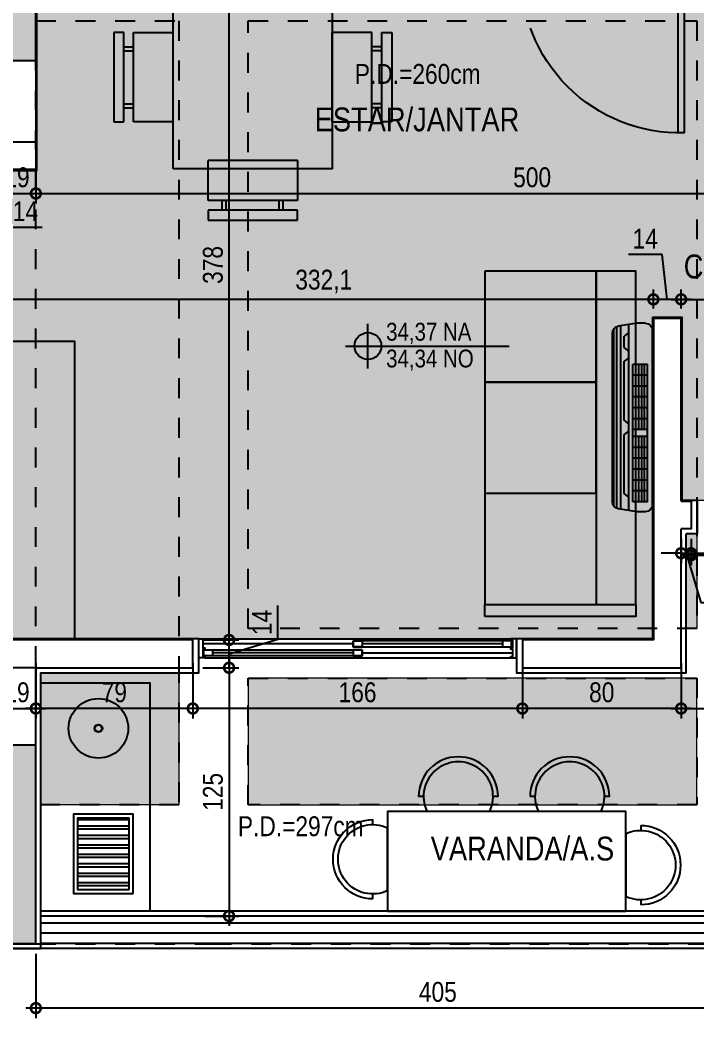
# Model space of a CAD drawing. Header units: metres. Extents: x -23 to 570, y -54 to 184.
# Drawn here: x 20.22 to 23.63, y 46.63 to 51.65 of the extents above; entities that cross this region are included whole.
import ezdxf
from ezdxf.enums import TextEntityAlignment as Align
from ezdxf.xclip import XClip

# ---------------------------------------------------------------- set-up
doc = ezdxf.new("R2010")
doc.units = ezdxf.units.M
doc.header["$XCLIPFRAME"] = 0
doc.header["$PDMODE"] = 35
doc.linetypes.add('DASHEDX2', pattern=[1.5, 1, -0.5])
doc.linetypes.add('PUC$0$DASHEDX2', pattern=[1.5, 1, -0.5])
for name, color, linetype in [('1', 232, 'DASHEDX2'), ('4', 2, 'Continuous'), ('ARQ-DIM', 2, 'Continuous'), ('ARQ-SIM', 1, 'Continuous'), ('ARQ-TXT', 2, 'Continuous'), ('PUC$0$ARQ-ALV ACAB', 4, 'Continuous'), ('PUC$0$ARQ-ALV OSSO', 5, 'Continuous'), ('PUC$0$ARQ-AUX', 7, 'Continuous'), ('PUC$0$ARQ-AUX1 @ 1', 1, 'Continuous'), ('PUC$0$ARQ-AUX2', 2, 'Continuous'), ('PUC$0$ARQ-CAX @ 1', 1, 'Continuous'), ('PUC$0$ARQ-ENCH', 1, 'Continuous'), ('PUC$0$ARQ-MOB', 7, 'Continuous'), ('PUC$0$ARQ-PRJ', 7, 'PUC$0$DASHEDX2'), ('PUC$0$MAUROAMARELO', 162, 'Continuous')]:
    doc.layers.add(name, color=color, linetype=linetype)
doc.layers.add('PUC$0$ARQ-FORRO', color=9, linetype='Continuous', lineweight=5)
doc.styles.add('Adesa', font='ARIALN.TTF')
doc.dimstyles.new('ADESA 1-0050', dxfattribs={"dimtxt": 0.1, "dimasz": 0.1, "dimexe": 0.05, "dimexo": 0.05, "dimgap": 0.03, "dimtad": 1, "dimdec": 1, "dimlfac": 100, "dimzin": 12, "dimtxsty": 'Adesa', "dimblk": 'DOTSMALL', "dimcen": 1, "dimdle": 0.05, "dimclrd": 1, "dimclre": 1, "dimclrt": 256, "dimazin": 3, "dimtm": 1e-09, "dimtfac": 1, "dimtdec": 1, "dimtmove": 1, "dimatfit": 0, "dimldrblk": 'DOTSMALL', "dimfxl": 0.8, "dimtvp": 2, "dimtolj": 1, "dimtzin": 0, "dimarcsym": 0})

# ---------------------------------------------------------------- blocks, each defined once
blk = doc.blocks.new('_DotSmall')
at = {"color": 0, "linetype": 'ByBlock', "const_width": 0.5}
blk.add_lwpolyline([(-0.0625, 0, 1), (0.0625, 0, 1)], format="xyb", close=True, dxfattribs=at)
blk = doc.blocks.new('*D1152')
at = {"layer": 'ARQ-DIM', "color": 1, "lineweight": -2, "transparency": 16777216}
for p, q in [((20.3, 46.95), (20.3, 46.6259)), ((24.35, 46.9508), (24.35, 46.6259)), ((24.4, 46.6759), (20.25, 46.6759))]:
    blk.add_line(p, q, dxfattribs=at)
at = {"layer": 'Defpoints', "color": 0, "transparency": 16777216}
for p in [(20.3, 47, 0), (24.35, 47.0008, 0), (20.3, 46.6759)]:
    blk.add_point(p, dxfattribs=at)
at = {"layer": 'ARQ-DIM', "color": 1, "lineweight": -2, "transparency": 16777216, "xscale": 0.1, "yscale": 0.1, "zscale": 0.1, "rotation": 180}
blk.add_blockref('_DotSmall', (20.3, 46.6759), dxfattribs=at)
at = {"layer": 'ARQ-DIM', "color": 1, "lineweight": -2, "transparency": 16777216, "xscale": 0.1, "yscale": 0.1, "zscale": 0.1}
blk.add_blockref('_DotSmall', (24.35, 46.6759), dxfattribs=at)
at = {"layer": 'ARQ-DIM', "transparency": 16777216, "insert": (22.325, 46.757), "char_height": 0.1, "attachment_point": 5, "style": 'Adesa'}
blk.add_mtext('\\A1;405', dxfattribs=at)
blk = doc.blocks.new('*D1162')
at = {"layer": 'ARQ-DIM', "color": 1, "lineweight": -2, "transparency": 16777216}
for p, q in [((22.7506, 48.4165), (22.7506, 48.1355)), ((23.5506, 48.4165), (23.5506, 48.1355)), ((23.6006, 48.1855), (22.7006, 48.1855))]:
    blk.add_line(p, q, dxfattribs=at)
at = {"layer": 'Defpoints', "color": 0, "transparency": 16777216}
for p in [(22.7506, 48.4665, 0), (23.5506, 48.4665, 0), (22.7506, 48.1855)]:
    blk.add_point(p, dxfattribs=at)
at = {"layer": 'ARQ-DIM', "color": 1, "lineweight": -2, "transparency": 16777216, "xscale": 0.1, "yscale": 0.1, "zscale": 0.1, "rotation": 180}
blk.add_blockref('_DotSmall', (22.7506, 48.1855), dxfattribs=at)
at = {"layer": 'ARQ-DIM', "color": 1, "lineweight": -2, "transparency": 16777216, "xscale": 0.1, "yscale": 0.1, "zscale": 0.1}
blk.add_blockref('_DotSmall', (23.5506, 48.1855), dxfattribs=at)
at = {"layer": 'ARQ-DIM', "transparency": 16777216, "insert": (23.1506, 48.2666), "char_height": 0.1, "attachment_point": 5, "style": 'Adesa'}
blk.add_mtext('\\A1;80', dxfattribs=at)
blk = doc.blocks.new('*D1163')
at = {"layer": 'ARQ-DIM', "color": 1, "lineweight": -2, "transparency": 16777216}
for p, q in [((21.0906, 48.4165), (21.0906, 48.1355)), ((22.7506, 48.4165), (22.7506, 48.1355)), ((22.8006, 48.1855), (21.0406, 48.1855))]:
    blk.add_line(p, q, dxfattribs=at)
at = {"layer": 'Defpoints', "color": 0, "transparency": 16777216}
for p in [(21.0906, 48.4665, 0), (22.7506, 48.4665, 0), (21.0906, 48.1855)]:
    blk.add_point(p, dxfattribs=at)
at = {"layer": 'ARQ-DIM', "color": 1, "lineweight": -2, "transparency": 16777216, "xscale": 0.1, "yscale": 0.1, "zscale": 0.1, "rotation": 180}
blk.add_blockref('_DotSmall', (21.0906, 48.1855), dxfattribs=at)
at = {"layer": 'ARQ-DIM', "color": 1, "lineweight": -2, "transparency": 16777216, "xscale": 0.1, "yscale": 0.1, "zscale": 0.1}
blk.add_blockref('_DotSmall', (22.7506, 48.1855), dxfattribs=at)
at = {"layer": 'ARQ-DIM', "transparency": 16777216, "insert": (21.9206, 48.2666), "char_height": 0.1, "attachment_point": 5, "style": 'Adesa'}
blk.add_mtext('\\A1;166', dxfattribs=at)
blk = doc.blocks.new('*D1164')
at = {"layer": 'ARQ-DIM', "color": 1, "lineweight": -2, "transparency": 16777216}
for p, q in [((20.3, 48.4165), (20.3, 48.1355)), ((21.0906, 48.4165), (21.0906, 48.1355)), ((21.1406, 48.1855), (20.25, 48.1855))]:
    blk.add_line(p, q, dxfattribs=at)
at = {"layer": 'Defpoints', "color": 0, "transparency": 16777216}
for p in [(20.3, 48.4665, 0), (21.0906, 48.4665, 0), (20.3, 48.1855)]:
    blk.add_point(p, dxfattribs=at)
at = {"layer": 'ARQ-DIM', "color": 1, "lineweight": -2, "transparency": 16777216, "xscale": 0.1, "yscale": 0.1, "zscale": 0.1, "rotation": 180}
blk.add_blockref('_DotSmall', (20.3, 48.1855), dxfattribs=at)
at = {"layer": 'ARQ-DIM', "color": 1, "lineweight": -2, "transparency": 16777216, "xscale": 0.1, "yscale": 0.1, "zscale": 0.1}
blk.add_blockref('_DotSmall', (21.0906, 48.1855), dxfattribs=at)
at = {"layer": 'ARQ-DIM', "transparency": 16777216, "insert": (20.6953, 48.2666), "char_height": 0.1, "attachment_point": 5, "style": 'Adesa'}
blk.add_mtext('\\A1;79', dxfattribs=at)
blk = doc.blocks.new('*D1165')
at = {"layer": 'ARQ-DIM', "color": 1, "lineweight": -2, "transparency": 16777216}
for p, q in [((20.3, 48.4165), (20.3, 48.1355)), ((20.11, 48.3408), (20.11, 48.1355)), ((20.06, 48.1855), (20.35, 48.1855))]:
    blk.add_line(p, q, dxfattribs=at)
at = {"layer": 'Defpoints', "color": 0, "transparency": 16777216}
for p in [(20.3, 48.4665, 0), (20.11, 48.3908, 0), (20.3, 48.1855)]:
    blk.add_point(p, dxfattribs=at)
at = {"layer": 'ARQ-DIM', "color": 1, "lineweight": -2, "transparency": 16777216, "xscale": 0.1, "yscale": 0.1, "zscale": 0.1, "rotation": 180}
blk.add_blockref('_DotSmall', (20.11, 48.1855), dxfattribs=at)
at = {"layer": 'ARQ-DIM', "color": 1, "lineweight": -2, "transparency": 16777216, "xscale": 0.1, "yscale": 0.1, "zscale": 0.1}
blk.add_blockref('_DotSmall', (20.3, 48.1855), dxfattribs=at)
at = {"layer": 'ARQ-DIM', "transparency": 16777216, "insert": (20.205, 48.2666), "char_height": 0.1, "attachment_point": 5, "style": 'Adesa'}
blk.add_mtext('\\A1;19', dxfattribs=at)
blk = doc.blocks.new('*D1172')
at = {"layer": 'ARQ-DIM', "color": 1, "lineweight": -2, "transparency": 16777216}
for p, q in [((24.7307, 48.8765), (24.7307, 48.1355)), ((23.5506, 48.4165), (23.5506, 48.1355)), ((23.5006, 48.1855), (24.7807, 48.1855))]:
    blk.add_line(p, q, dxfattribs=at)
at = {"layer": 'Defpoints', "color": 0, "transparency": 16777216}
for p in [(24.7307, 48.9265, 0), (23.5506, 48.4665, 0), (24.7307, 48.1855)]:
    blk.add_point(p, dxfattribs=at)
at = {"layer": 'ARQ-DIM', "color": 1, "lineweight": -2, "transparency": 16777216, "xscale": 0.1, "yscale": 0.1, "zscale": 0.1, "rotation": 180}
blk.add_blockref('_DotSmall', (23.5506, 48.1855), dxfattribs=at)
at = {"layer": 'ARQ-DIM', "color": 1, "lineweight": -2, "transparency": 16777216, "xscale": 0.1, "yscale": 0.1, "zscale": 0.1}
blk.add_blockref('_DotSmall', (24.7307, 48.1855), dxfattribs=at)
at = {"layer": 'ARQ-DIM', "transparency": 16777216, "insert": (24.1406, 48.2666), "char_height": 0.1, "attachment_point": 5, "style": 'Adesa'}
blk.add_mtext('\\A1;118', dxfattribs=at)
blk = doc.blocks.new('*D1186')
at = {"layer": 'ARQ-DIM', "color": 1, "lineweight": -2, "transparency": 16777216}
for p, q in [((20.09, 51.0307), (20.09, 50.7305)), ((19.95, 50.8907), (19.95, 50.7305)), ((19.95, 50.7805), (19.85, 50.7805)), ((20.09, 50.7805), (19.95, 50.7805)), ((20.09, 50.7805), (19.95, 50.7805)), ((20.02, 50.7805), (20.1627, 50.6112)), ((20.09, 50.7805), (20.19, 50.7805)), ((20.1627, 50.6112), (20.3321, 50.6112))]:
    blk.add_line(p, q, dxfattribs=at)
at = {"layer": 'Defpoints', "color": 0, "transparency": 16777216}
for p in [(20.09, 51.0807, 0), (19.95, 50.9407, 0), (19.95, 50.7805)]:
    blk.add_point(p, dxfattribs=at)
at = {"layer": 'ARQ-DIM', "color": 1, "lineweight": -2, "transparency": 16777216, "xscale": 0.1, "yscale": 0.1, "zscale": 0.1}
blk.add_blockref('_DotSmall', (19.95, 50.7805), dxfattribs=at)
at = {"layer": 'ARQ-DIM', "color": 1, "lineweight": -2, "transparency": 16777216, "xscale": 0.1, "yscale": 0.1, "zscale": 0.1, "rotation": 180}
blk.add_blockref('_DotSmall', (20.09, 50.7805), dxfattribs=at)
at = {"layer": 'ARQ-DIM', "transparency": 16777216, "insert": (20.2474, 50.6914), "char_height": 0.1, "attachment_point": 5, "style": 'Adesa'}
blk.add_mtext('\\A1;14', dxfattribs=at)
blk = doc.blocks.new('*D1187')
at = {"layer": 'ARQ-DIM', "color": 1, "lineweight": -2, "transparency": 16777216}
for p, q in [((20.11, 51.0307), (20.11, 50.7305)), ((20.3, 51.0307), (20.3, 50.7305)), ((20.06, 50.7805), (20.35, 50.7805))]:
    blk.add_line(p, q, dxfattribs=at)
at = {"layer": 'Defpoints', "color": 0, "transparency": 16777216}
for p in [(20.11, 51.0807, 0), (20.3, 51.0807, 0), (20.3, 50.7805)]:
    blk.add_point(p, dxfattribs=at)
at = {"layer": 'ARQ-DIM', "color": 1, "lineweight": -2, "transparency": 16777216, "xscale": 0.1, "yscale": 0.1, "zscale": 0.1, "rotation": 180}
blk.add_blockref('_DotSmall', (20.11, 50.7805), dxfattribs=at)
at = {"layer": 'ARQ-DIM', "color": 1, "lineweight": -2, "transparency": 16777216, "xscale": 0.1, "yscale": 0.1, "zscale": 0.1}
blk.add_blockref('_DotSmall', (20.3, 50.7805), dxfattribs=at)
at = {"layer": 'ARQ-DIM', "transparency": 16777216, "insert": (20.205, 50.8615), "char_height": 0.1, "attachment_point": 5, "style": 'Adesa'}
blk.add_mtext('\\A1;19', dxfattribs=at)
blk = doc.blocks.new('*D1188')
at = {"layer": 'ARQ-DIM', "color": 1, "lineweight": -2, "transparency": 16777216}
for p, q in [((20.3, 51.0307), (20.3, 50.7305)), ((25.3, 50.9807), (25.3, 50.7305)), ((20.25, 50.7805), (25.35, 50.7805))]:
    blk.add_line(p, q, dxfattribs=at)
at = {"layer": 'Defpoints', "color": 0, "transparency": 16777216}
for p in [(20.3, 51.0807, 0), (25.3, 51.0307, 0), (25.3, 50.7805)]:
    blk.add_point(p, dxfattribs=at)
at = {"layer": 'ARQ-DIM', "color": 1, "lineweight": -2, "transparency": 16777216, "xscale": 0.1, "yscale": 0.1, "zscale": 0.1, "rotation": 180}
blk.add_blockref('_DotSmall', (20.3, 50.7805), dxfattribs=at)
at = {"layer": 'ARQ-DIM', "color": 1, "lineweight": -2, "transparency": 16777216, "xscale": 0.1, "yscale": 0.1, "zscale": 0.1}
blk.add_blockref('_DotSmall', (25.3, 50.7805), dxfattribs=at)
at = {"layer": 'ARQ-DIM', "transparency": 16777216, "insert": (22.8, 50.8615), "char_height": 0.1, "attachment_point": 5, "style": 'Adesa'}
blk.add_mtext('\\A1;500', dxfattribs=at)
blk = doc.blocks.new('*D1199')
at = {"layer": 'ARQ-DIM', "color": 1, "lineweight": -2, "transparency": 16777216}
for p, q in [((23.5506, 50.2012), (23.5506, 50.297)), ((25.3, 50.2012), (25.3, 50.297)), ((23.5006, 50.247), (25.35, 50.247))]:
    blk.add_line(p, q, dxfattribs=at)
at = {"layer": 'Defpoints', "color": 0, "transparency": 16777216}
for p in [(25.3, 50.247), (23.5506, 50.1512, 0), (25.3, 50.1512, 0)]:
    blk.add_point(p, dxfattribs=at)
at = {"layer": 'ARQ-DIM', "color": 1, "lineweight": -2, "transparency": 16777216, "xscale": 0.1, "yscale": 0.1, "zscale": 0.1, "rotation": 180}
blk.add_blockref('_DotSmall', (23.5506, 50.247), dxfattribs=at)
at = {"layer": 'ARQ-DIM', "color": 1, "lineweight": -2, "transparency": 16777216, "xscale": 0.1, "yscale": 0.1, "zscale": 0.1}
blk.add_blockref('_DotSmall', (25.3, 50.247), dxfattribs=at)
at = {"layer": 'ARQ-DIM', "transparency": 16777216, "insert": (24.4253, 50.328), "char_height": 0.1, "attachment_point": 5, "style": 'Adesa'}
blk.add_mtext('\\A1;175', dxfattribs=at)
blk = doc.blocks.new('*D1200')
at = {"layer": 'ARQ-DIM', "color": 1, "lineweight": -2, "transparency": 16777216}
for p, q in [((23.4545, 50.4724), (23.2851, 50.4724)), ((23.4806, 50.247), (23.4545, 50.4724)), ((23.4106, 50.2012), (23.4106, 50.297)), ((23.5506, 50.2012), (23.5506, 50.297)), ((23.6006, 50.247), (23.3606, 50.247))]:
    blk.add_line(p, q, dxfattribs=at)
at = {"layer": 'Defpoints', "color": 0, "transparency": 16777216}
for p in [(23.4106, 50.247), (23.4106, 50.1512, 0), (23.5506, 50.1512, 0)]:
    blk.add_point(p, dxfattribs=at)
at = {"layer": 'ARQ-DIM', "color": 1, "lineweight": -2, "transparency": 16777216, "xscale": 0.1, "yscale": 0.1, "zscale": 0.1, "rotation": 180}
blk.add_blockref('_DotSmall', (23.4106, 50.247), dxfattribs=at)
at = {"layer": 'ARQ-DIM', "color": 1, "lineweight": -2, "transparency": 16777216, "xscale": 0.1, "yscale": 0.1, "zscale": 0.1}
blk.add_blockref('_DotSmall', (23.5506, 50.247), dxfattribs=at)
at = {"layer": 'ARQ-DIM', "transparency": 16777216, "insert": (23.3698, 50.5526), "char_height": 0.1, "attachment_point": 5, "style": 'Adesa'}
blk.add_mtext('\\A1;14', dxfattribs=at)
blk = doc.blocks.new('*D1201')
at = {"layer": 'ARQ-DIM', "color": 1, "lineweight": -2, "transparency": 16777216}
for p, q in [((20.09, 50.0807), (20.09, 50.297)), ((23.4106, 50.2012), (23.4106, 50.297)), ((23.4606, 50.247), (20.04, 50.247))]:
    blk.add_line(p, q, dxfattribs=at)
at = {"layer": 'Defpoints', "color": 0, "transparency": 16777216}
for p in [(20.09, 50.247), (23.4106, 50.1512, 0), (20.09, 50.0307, 0)]:
    blk.add_point(p, dxfattribs=at)
at = {"layer": 'ARQ-DIM', "color": 1, "lineweight": -2, "transparency": 16777216, "xscale": 0.1, "yscale": 0.1, "zscale": 0.1, "rotation": 180}
blk.add_blockref('_DotSmall', (20.09, 50.247), dxfattribs=at)
at = {"layer": 'ARQ-DIM', "color": 1, "lineweight": -2, "transparency": 16777216, "xscale": 0.1, "yscale": 0.1, "zscale": 0.1}
blk.add_blockref('_DotSmall', (23.4106, 50.247), dxfattribs=at)
at = {"layer": 'ARQ-DIM', "transparency": 16777216, "insert": (21.7503, 50.3371), "char_height": 0.1, "attachment_point": 5, "style": 'Adesa'}
blk.add_mtext('\\A1;332,1', dxfattribs=at)
blk = doc.blocks.new('*D1202')
at = {"layer": 'ARQ-DIM', "color": 1, "lineweight": -2, "transparency": 16777216}
for p, q in [((23.5506, 49.0401), (23.5506, 48.9179)), ((23.6006, 49.0401), (23.6006, 48.9179)), ((23.5506, 48.9679), (23.4506, 48.9679)), ((23.5506, 48.9679), (23.6006, 48.9679)), ((23.5506, 48.9679), (23.6006, 48.9679)), ((23.5756, 48.9679), (23.6499, 48.7203)), ((23.6006, 48.9679), (23.7006, 48.9679)), ((23.6499, 48.7203), (23.7642, 48.7203))]:
    blk.add_line(p, q, dxfattribs=at)
at = {"layer": 'Defpoints', "color": 0, "transparency": 16777216}
for p in [(23.5506, 49.0901, 0), (23.6006, 49.0901, 0), (23.6006, 48.9679)]:
    blk.add_point(p, dxfattribs=at)
at = {"layer": 'ARQ-DIM', "color": 1, "lineweight": -2, "transparency": 16777216, "xscale": 0.1, "yscale": 0.1, "zscale": 0.1}
blk.add_blockref('_DotSmall', (23.5506, 48.9679), dxfattribs=at)
at = {"layer": 'ARQ-DIM', "color": 1, "lineweight": -2, "transparency": 16777216, "xscale": 0.1, "yscale": 0.1, "zscale": 0.1, "rotation": 180}
blk.add_blockref('_DotSmall', (23.6006, 48.9679), dxfattribs=at)
at = {"layer": 'ARQ-DIM', "transparency": 16777216, "insert": (23.707, 48.8012), "char_height": 0.1, "attachment_point": 5, "style": 'Adesa'}
blk.add_mtext('\\A1;5', dxfattribs=at)
blk = doc.blocks.new('*D1203')
at = {"layer": 'ARQ-DIM', "color": 1, "lineweight": -2, "transparency": 16777216}
for p, q in [((23.6006, 49.0401), (23.6006, 48.9079)), ((24.5306, 49.0401), (24.5306, 48.9079)), ((23.5506, 48.9579), (24.5806, 48.9579))]:
    blk.add_line(p, q, dxfattribs=at)
at = {"layer": 'Defpoints', "color": 0, "transparency": 16777216}
for p in [(23.6006, 49.0901, 0), (24.5306, 49.0901, 0), (24.5306, 48.9579)]:
    blk.add_point(p, dxfattribs=at)
at = {"layer": 'ARQ-DIM', "color": 1, "lineweight": -2, "transparency": 16777216, "xscale": 0.1, "yscale": 0.1, "zscale": 0.1, "rotation": 180}
blk.add_blockref('_DotSmall', (23.6006, 48.9579), dxfattribs=at)
at = {"layer": 'ARQ-DIM', "color": 1, "lineweight": -2, "transparency": 16777216, "xscale": 0.1, "yscale": 0.1, "zscale": 0.1}
blk.add_blockref('_DotSmall', (24.5306, 48.9579), dxfattribs=at)
at = {"layer": 'ARQ-DIM', "transparency": 16777216, "insert": (23.8804, 49.039), "char_height": 0.1, "attachment_point": 5, "style": 'Adesa'}
blk.add_mtext('\\A1;93', dxfattribs=at)
blk = doc.blocks.new('*D1209')
at = {"layer": 'ARQ-DIM', "color": 1, "lineweight": -2, "transparency": 16777216}
for p, q in [((21.2733, 48.4808), (21.2733, 52.3601)), ((21.1512, 52.3101), (21.3233, 52.3101)), ((21.1406, 48.5308), (21.3233, 48.5308))]:
    blk.add_line(p, q, dxfattribs=at)
at = {"layer": 'Defpoints', "color": 0, "transparency": 16777216}
for p in [(21.1012, 52.3101, 0), (21.2733, 52.3101), (21.0906, 48.5308, 0)]:
    blk.add_point(p, dxfattribs=at)
at = {"layer": 'ARQ-DIM', "color": 1, "lineweight": -2, "transparency": 16777216, "xscale": 0.1, "yscale": 0.1, "zscale": 0.1}
for p, rotation in [((21.2733, 52.3101), 90), ((21.2733, 48.5308), 270)]:
    blk.add_blockref('_DotSmall', p, dxfattribs=dict(at, rotation=rotation))
at = {"layer": 'ARQ-DIM', "transparency": 16777216, "insert": (21.1922, 50.4204), "char_height": 0.1, "attachment_point": 5, "rotation": 90, "style": 'Adesa'}
blk.add_mtext('\\A1;378', dxfattribs=at)
blk = doc.blocks.new('*D1210')
at = {"layer": 'ARQ-DIM', "color": 1, "lineweight": -2, "transparency": 16777216}
for p, q in [((21.5189, 48.5345), (21.5189, 48.7039)), ((21.2733, 48.5308), (21.2733, 48.6308)), ((21.1406, 48.5308), (21.3233, 48.5308)), ((21.2733, 48.4608), (21.5189, 48.5345)), ((21.2733, 48.3908), (21.2733, 48.5308)), ((21.2733, 48.3908), (21.2733, 48.5308)), ((21.1406, 48.3908), (21.3233, 48.3908)), ((21.2733, 48.3908), (21.2733, 48.2908))]:
    blk.add_line(p, q, dxfattribs=at)
at = {"layer": 'Defpoints', "color": 0, "transparency": 16777216}
for p in [(21.0906, 48.5308, 0), (21.2733, 48.5308), (21.0906, 48.3908, 0)]:
    blk.add_point(p, dxfattribs=at)
at = {"layer": 'ARQ-DIM', "color": 1, "lineweight": -2, "transparency": 16777216, "xscale": 0.1, "yscale": 0.1, "zscale": 0.1}
for p, rotation in [((21.2733, 48.5308), 270), ((21.2733, 48.3908), 90)]:
    blk.add_blockref('_DotSmall', p, dxfattribs=dict(at, rotation=rotation))
at = {"layer": 'ARQ-DIM', "transparency": 16777216, "insert": (21.4387, 48.6192), "char_height": 0.1, "attachment_point": 5, "rotation": 90, "style": 'Adesa'}
blk.add_mtext('\\A1;14', dxfattribs=at)
blk = doc.blocks.new('*D1211')
at = {"layer": 'ARQ-DIM', "color": 1, "lineweight": -2, "transparency": 16777216}
for p, q in [((21.2733, 48.4408), (21.2733, 47.09)), ((21.1406, 48.3908), (21.3233, 48.3908)), ((21.1512, 47.14), (21.3233, 47.14))]:
    blk.add_line(p, q, dxfattribs=at)
at = {"layer": 'Defpoints', "color": 0, "transparency": 16777216}
for p in [(21.0906, 48.3908, 0), (21.1012, 47.14, 0), (21.2733, 47.14)]:
    blk.add_point(p, dxfattribs=at)
at = {"layer": 'ARQ-DIM', "color": 1, "lineweight": -2, "transparency": 16777216, "xscale": 0.1, "yscale": 0.1, "zscale": 0.1}
for p, rotation in [((21.2733, 48.3908), 90), ((21.2733, 47.14), 270)]:
    blk.add_blockref('_DotSmall', p, dxfattribs=dict(at, rotation=rotation))
at = {"layer": 'ARQ-DIM', "transparency": 16777216, "insert": (21.1922, 47.7654), "char_height": 0.1, "attachment_point": 5, "rotation": 90, "style": 'Adesa'}
blk.add_mtext('\\A1;125', dxfattribs=at)
blk = doc.blocks.new('NipAcOs')
at = {"layer": 'ARQ-SIM'}
h = blk.add_hatch(color=256, dxfattribs=at)
h.dxf.hatch_style = 1
h.paths.add_polyline_path([(0, 0.15, 0.414214), (-0.15, 0), (0, 0)])
h.paths.add_polyline_path([(0.15, 0), (0, 0), (0, -0.15, 0.414214)])
for p, q in [((0, -0.25), (0, 0.25)), ((-0.25, 0), (0.15, 0)), ((0.15, 0), (1.583, 0))]:
    blk.add_line(p, q, dxfattribs=at)
blk.add_circle((0, 0), 0.15, dxfattribs=at)
at = {"style": 'Adesa'}
for p in [(0.204, 0.06), (0.204, -0.24)]:
    blk.add_attdef('000,00', p, '', height=0.2, dxfattribs=at)
blk = doc.blocks.new('*U2430')
at = {"color": 0, "linetype": 'ByBlock', "ltscale": 0.5}
for points in [[(0.02, -0.045), (0.03, -0.045), (0.03, -0.05), (0.02, -0.05), (0.02, -0.09), (0.03, -0.09), (0.03, -0.095), (0.02, -0.095), (0.02, -0.09), (0.03, -0.09), (0.03, -0.095), (0, -0.095), (0, 0), (0.03, 0), (0.03, -0.005), (0.02, -0.005), (0.02, -0.045)], [(1.58, -0.045), (1.57, -0.045), (1.57, -0.05), (1.58, -0.05), (1.58, -0.09), (1.57, -0.09), (1.57, -0.095), (1.58, -0.095), (1.58, -0.09), (1.57, -0.09), (1.57, -0.095), (1.6, -0.095), (1.6, 0), (1.57, 0), (1.57, -0.005), (1.58, -0.005), (1.58, -0.045)], [(0.025, -0.01), (0.07, -0.01), (0.07, -0.04), (0.025, -0.04)], [(0.8225, -0.01), (0.7775, -0.01), (0.7775, -0.04), (0.8225, -0.04)], [(0.7775, -0.055), (0.8225, -0.055), (0.8225, -0.085), (0.7775, -0.085)], [(1.575, -0.055), (1.53, -0.055), (1.53, -0.085), (1.575, -0.085)]]:
    blk.add_lwpolyline(points, close=True, dxfattribs=at)
at = {"color": 8, "linetype": 'ByBlock', "ltscale": 0.5}
for points in [[(1.57, 0), (0.03, 0)], [(0.8225, -0.025), (1.58, -0.025)], [(0.7775, -0.07), (0.02, -0.07)], [(1.57, -0.095), (0.03, -0.095)]]:
    blk.add_lwpolyline(points, dxfattribs=at)
at = {"color": 7, "linetype": 'ByBlock', "ltscale": 0.5}
for points in [[(0.8225, -0.01), (0.8225, -0.04), (0.025, -0.04), (0.025, -0.01)], [(0.7775, -0.055), (0.7775, -0.085), (1.575, -0.085), (1.575, -0.055)]]:
    blk.add_lwpolyline(points, close=True, dxfattribs=at)
for points in [[(0.07, -0.025), (0.7775, -0.025)], [(0.8225, -0.07), (1.53, -0.07)]]:
    blk.add_lwpolyline(points, dxfattribs=at)
blk = doc.blocks.new('*U2410')
for points in [[(-0.045, 0.01), (0.005, 0.01), (0.005, 0), (-0.045, 0)], [(0.865, 0.01), (0.815, 0.01), (0.815, 0), (0.865, 0)], [(-0.055, -0.16), (-0.005, -0.16), (-0.005, -0.15), (-0.055, -0.15)], [(0, -0.15), (0, -0.97), (0.03, -0.97), (0.03, -0.15)], [(0.875, -0.16), (0.825, -0.16), (0.825, -0.15), (0.875, -0.15)]]:
    blk.add_lwpolyline(points, close=True)
for points in [[(-0.04, -0.15), (0, -0.15), (0, -0.12), (0.01, -0.12), (0.01, 0), (-0.025, 0), (-0.025, -0.15)], [(0.86, -0.15), (0.82, -0.15), (0.82, -0.12), (0.81, -0.12), (0.81, 0), (0.845, 0), (0.845, -0.15)]]:
    blk.add_lwpolyline(points)
at = {"layer": 'PUC$0$ARQ-PRJ'}
blk.add_arc((0.0237, -0.1737), 0.7967, 268.2986, 1.7014, dxfattribs=at)
blk = doc.blocks.new('PUC$0$pl apto tipo 2 puc')
at = {"layer": 'PUC$0$ARQ-ALV ACAB', "elevation": 0}
for points in [[(-24.3338, 3.0254), (-20.1864, 3.0254)], [(-20.3338, 2.8354), (-24.3338, 2.8354)]]:
    blk.add_lwpolyline(points, dxfattribs=at)
at = {"layer": 'PUC$0$ARQ-ALV ACAB'}
for points in [[(-20.3338, 2.8354), (-20.3338, 1.6354), (-21.1294, 1.6354), (-21.1294, 1.4654), (-19.9538, 1.4654), (-19.9538, 2.8554), (-19.8288, 2.8554), (-19.8288, 3.0254), (-20.3338, 3.0254), (-20.3338, 2.8354)], [(-23.5594, 0.9161), (-23.5594, 0.9161)], [(-23.5594, 0.7661), (-23.5594, 0.7661)]]:
    blk.add_lwpolyline(points, close=True, dxfattribs=at)
for points in [[(-23.5644, 0.7661), (-23.5644, -0.155), (-23.4144, -0.155), (-23.4144, 1.4654), (-22.7294, 1.4654), (-22.7294, 1.6354), (-23.5844, 1.6354), (-23.5844, 0.9361)], [(-23.5644, 0.7661), (-23.6394, 0.7661), (-23.6394, 0.9361), (-23.5844, 0.9361)], [(-19.9039, -0.8945), (-20.3138, -0.8945), (-20.3139, -2.3039), (-22.3095, -2.3039), (-22.3094, -1.905), (-22.4644, -1.905), (-22.7294, -1.905), (-22.7294, -2.055), (-22.4694, -2.055), (-22.4695, -2.4538), (-14.9587, -2.4538)]]:
    blk.add_lwpolyline(points, dxfattribs=at)
at = {"layer": 'PUC$0$ARQ-ALV OSSO'}
for points in [[(-20.3088, 2.8604), (-20.3088, 1.6104), (-21.0994, 1.6104), (-21.0994, 1.4704), (-19.9588, 1.4704), (-19.9588, 2.8604), (-19.8588, 2.8604), (-19.8588, 3.0004), (-20.3088, 3.0004), (-20.3088, 2.8604), (-20.3088, 2.8604)], [(-23.5594, 0.7711), (-23.5594, -0.15), (-23.4194, -0.15), (-23.4194, 1.4704), (-22.7594, 1.4704), (-22.7594, 1.6104), (-23.5594, 1.6104), (-23.5594, 0.9111)], [(-20.3088, 1.6104), (-19.9588, 1.6104)], [(-23.5594, 0.7711), (-23.6094, 0.7711), (-23.6094, 0.9111), (-23.5594, 0.9111)], [(-20.3089, -2.4488), (-22.4645, -2.4488), (-22.4644, -2.05), (-22.7244, -2.05), (-22.7244, -1.91), (-22.4644, -1.91), (-22.3144, -1.91), (-22.3145, -2.3089), (-20.3089, -2.3089), (-20.3088, -0.8995), (-19.9089, -0.8995), (-19.9089, -1.0395), (-19.9588, -1.0395), (-19.9585, -2.3089), (-18.0497, -2.3089), (-18.05, -1.0391), (-19.2289, -1.0395), (-19.2289, -0.8995), (-17.5091, -0.8995), (-17.5091, -0.8495), (-17.3691, -0.8495), (-17.3691, -0.8995), (-17.0291, -0.8995), (-17.029, -1.0391)]]:
    blk.add_lwpolyline(points, dxfattribs=at)
at = {"layer": 'PUC$0$ARQ-ALV OSSO', "elevation": 0}
blk.add_lwpolyline([(-19.9588, -1.0395), (-20.3088, -1.0395)], dxfattribs=at)
at = {"layer": 'PUC$0$ARQ-AUX', "elevation": 0}
for points in [[(-24.3338, 3.0004), (-20.3338, 3.0004)], [(-20.3338, 2.8604), (-24.3338, 2.8604)]]:
    blk.add_lwpolyline(points, dxfattribs=at)
at = {"layer": 'PUC$0$ARQ-AUX2', "elevation": 0}
for points in [[(-20.3338, 2.9455), (-24.3338, 2.9454)], [(-20.3338, 2.8955), (-24.3338, 2.8954)]]:
    blk.add_lwpolyline(points, dxfattribs=at)
at = {"layer": 'PUC$0$ARQ-AUX1 @ 1', "xscale": -1, "rotation": 180}
blk.add_blockref('*U2430', (-22.7294, 1.4654), dxfattribs=at)
at = {"layer": 'PUC$0$ARQ-CAX @ 1', "xscale": -1, "rotation": 180}
blk.add_blockref('*U2410', (-23.5744, -2.055), dxfattribs=at)
blk = doc.blocks.new('PUC$0$BCO')
at = {"layer": 'PUC$0$ARQ-MOB'}
blk.add_line((-0.1581, 0), (0.1581, 0), dxfattribs=at)
for points in [[(-0.2, -0.075), (-0.175, -0.075)], [(0.175, -0.075), (0.2, -0.075)]]:
    blk.add_lwpolyline(points, dxfattribs=at)
for radius, start, end in [(0.175, 154.6231, 25.3769), (0.2, 180, 0)]:
    blk.add_arc((0, -0.075), radius, start, end, dxfattribs=at)
blk = doc.blocks.new('PUC$0$ARQ-LAY-CAD')
for p, q in [((-0.225, 0.3), (-0.225, 0.25)), ((0.225, 0.3), (-0.225, 0.3)), ((0.225, 0.25), (0.225, 0.3)), ((-0.225, 0.25), (0.225, 0.25)), ((-0.1538, 0.25), (-0.1538, 0.2)), ((-0.1338, 0.25), (-0.1338, 0.2)), ((-0.1338, 0.25), (-0.1338, 0.2)), ((0.1338, 0.25), (0.1338, 0.2)), ((0.1538, 0.25), (0.1538, 0.2)), ((-0.225, 0.2), (0.225, 0.2)), ((-0.225, 0), (-0.225, 0.2)), ((0.225, 0.2), (0.225, 0))]:
    blk.add_line(p, q)
blk.add_lwpolyline([(-0.225, 0), (0.225, 0)])
blk = doc.blocks.new('PUC$0$ARQ-LAY-SOF')
at = {"layer": 'PUC$0$ARQ-MOB'}
for points in [[(0.2, 1.74), (0.2, 0.06), (0, 0.06), (0, 1.74)], [(0.76, 1.74), (0.76, 0.06), (0, 0.06), (0, 1.74)], [(0.76, 1.74), (0.76, 1.18), (0.2, 1.18), (0.2, 1.74)], [(0.76, 1.18), (0.76, 0.62), (0.2, 0.62), (0.2, 1.18)], [(0.76, 0), (0.76, 0.06), (0, 0.06), (0, 0)]]:
    blk.add_lwpolyline(points, close=True, dxfattribs=at)
blk = doc.blocks.new('PUC$0$layout opção 4')
at = {"layer": 'PUC$0$ARQ-MOB'}
h = blk.add_hatch(dxfattribs=at)
h.set_pattern_fill('ANSI32', color=256, scale=0.005, angle=405)
h.set_pattern_definition([(360, (-204.807157, 21.400907), (9e-18, 0.047625), []), (360, (-204.79128, 21.385032), (9e-18, 0.047625), [])])
h.paths.add_polyline_path([(-4.5051, 0.1079), (-4.5051, 0.4679), (-4.7651, 0.4679), (-4.765, 0.1079)])
for points in [[(-4.2826, 3.7393), (-4.2826, 5.1393), (-3.4826, 5.1393), (-3.4826, 3.7393)], [(-4.9501, 1.1493), (-4.4001, 1.1493), (-4.4001, -0.0007), (-4.95, -0.0008)], [(-4.4851, 0.0879), (-4.4851, 0.4879), (-4.7851, 0.4879), (-4.785, 0.0879)], [(-4.5051, 0.1079), (-4.5051, 0.4679), (-4.7651, 0.4679), (-4.765, 0.1079)], [(-2.0028, -0.0008), (-2.0028, 0.5013), (-3.2028, 0.5013), (-3.2028, -0.0008)]]:
    blk.add_lwpolyline(points, close=True, dxfattribs=at)
blk.add_lwpolyline([(-5.18, 2.8699), (-4.78, 2.8699), (-4.78, 1.37)], dxfattribs=at)
for radius in [0.15, 0.02, 0.0174]:
    blk.add_circle((-4.6599, 0.9198), radius, dxfattribs=at)
for name, p, rotation in [('PUC$0$ARQ-LAY-CAD', (-4.2826, 4.2005, 0.0042), 90), ('PUC$0$ARQ-LAY-CAD', (-3.8826, 3.7801, 0.0042), 180), ('PUC$0$BCO', (-2.847, 0.5013), 180), ('PUC$0$BCO', (-2.2857, 0.5013), 180)]:
    blk.add_blockref(name, p, dxfattribs=dict(at, rotation=rotation))
for name, p, xscale, rotation in [('PUC$0$ARQ-LAY-CAD', (-3.4826, 4.2005, 0.0042), -1, 270), ('PUC$0$BCO', (-3.2028, 0.2601), -1, 270), ('PUC$0$BCO', (-2.0028, 0.2306), -1.000000000000001, 90)]:
    blk.add_blockref(name, p, dxfattribs=dict(at, xscale=xscale, rotation=rotation))
at = {"layer": 'PUC$0$ARQ-MOB', "color": 7, "extrusion": (-8.65313e-07, 4.32089e-06, 1), "xscale": -1}
blk.add_blockref('PUC$0$ARQ-LAY-SOF', (-1.9532, 1.484, 0.0043), dxfattribs=at)
blk = doc.blocks.new('PUC$0$pl forro opção 4')
at = {"layer": 'PUC$0$ARQ-FORRO'}
h = blk.add_hatch(color=256, dxfattribs=at)
h.dxf.hatch_style = 1
h.paths.add_polyline_path([(2.5503, 2.8906), (5.14, 2.8906), (5.14, 1.3907), (8.4506, 1.3907), (8.4506, 3.0111), (8.6006, 3.0111), (8.6006, 2.09), (10.33, 2.09), (10.33, 4.7611), (7.3456, 4.7611), (7.3456, 5.16), (5.35, 5.16), (5.35, 3.7506), (2.5503, 3.7506)])
h = blk.add_hatch(color=256, dxfattribs=at)
h.dxf.hatch_style = 1
h.paths.add_polyline_path([(9.7506, 1.92), (9.0251, 1.92), (9.0251, 0.5549), (9.5056, 0.5549), (9.5056, 0.0207), (10.32, 0.0207), (10.32, 1.63), (9.7507, 1.63)])
h.paths.add_polyline_path([(6.4151, 0.5549), (8.6751, 0.5549), (8.6751, 1.1941), (6.4151, 1.1941)])
h.paths.add_polyline_path([(5.37, 1.2207), (6.0651, 1.2207), (6.0651, 0.5549), (5.37, 0.5549)])
h.paths.add_polyline_path([(10.02, 0.91), (10.27, 0.91), (10.27, 0.61), (10.02, 0.61)], flags=16)
h = blk.add_hatch(color=256, dxfattribs=at)
h.dxf.hatch_style = 1
h.paths.add_polyline_path([(8.6206, 1.92), (8.6751, 1.92), (8.6751, 1.4441), (8.6206, 1.4441)])
for points in [[(2.5503, 2.8906), (5.14, 2.8906), (5.14, 1.3907), (8.4506, 1.3907), (8.4506, 3.0111), (8.6006, 3.0111), (8.6006, 2.09), (10.33, 2.09), (10.33, 4.7611), (7.3456, 4.7611), (7.3456, 5.16), (5.35, 5.16), (5.35, 3.7506), (2.5503, 3.7506)], [(8.6206, 1.92), (8.6751, 1.92), (8.6751, 1.4441), (8.6206, 1.4441)], [(5.37, 1.2207), (6.0651, 1.2207), (6.0651, 0.5549), (5.37, 0.5549)]]:
    blk.add_lwpolyline(points, close=True, dxfattribs=at)
at = {"layer": 'PUC$0$ARQ-FORRO', "elevation": 0}
blk.add_lwpolyline([(6.4151, 0.5549), (8.6751, 0.5549), (8.6751, 1.1941), (6.4151, 1.1941)], close=True, dxfattribs=at)
blk = doc.blocks.new('PUC$0$Q2')
at = {"layer": 'PUC$0$MAUROAMARELO'}
for p, q in [((243.2266, -387.22), (243.2413, -387.125)), ((244.1601, -387.1183), (243.2432, -387.1183)), ((244.1482, -387.1027), (243.2551, -387.1027)), ((244.127, -387.0957), (243.2763, -387.0957)), ((244.1766, -387.22), (244.162, -387.125)), ((244.1641, -387.1387), (243.239, -387.1387)), ((243.274, -387.1785), (243.2923, -387.1547)), ((243.3497, -387.1547), (243.2923, -387.1547)), ((243.368, -387.1785), (243.3497, -387.1547)), ((243.4003, -387.1785), (243.4186, -387.1547)), ((243.7159, -387.1547), (243.4186, -387.1547)), ((243.7342, -387.1785), (243.7159, -387.1547)), ((243.7684, -387.1785), (243.7867, -387.1547)), ((244.0841, -387.1547), (243.7867, -387.1547)), ((244.1024, -387.1785), (244.0841, -387.1547)), ((243.2266, -387.2614), (243.2266, -387.22)), ((244.1703, -387.1785), (243.2323, -387.1785)), ((243.798, -387.1987), (243.4341, -387.1987)), ((243.4341, -387.2718), (243.4341, -387.1987)), ((243.5968, -387.2135), (243.4341, -387.2135)), ((243.4888, -387.2718), (243.4888, -387.1987)), ((243.5435, -387.2718), (243.5435, -387.1987)), ((243.6599, -387.2135), (243.5968, -387.2135)), ((243.5983, -387.2718), (243.5983, -387.1987)), ((243.653, -387.2718), (243.653, -387.1987)), ((243.723, -387.2135), (243.6599, -387.2135)), ((243.7077, -387.2718), (243.7077, -387.1987)), ((243.7624, -387.2135), (243.723, -387.2135)), ((243.7624, -387.2718), (243.7624, -387.1987)), ((243.798, -387.2718), (243.798, -387.1987)), ((244.1264, -387.1987), (243.798, -387.1987)), ((243.906, -387.2135), (243.798, -387.2135)), ((243.8527, -387.2718), (243.8527, -387.1987)), ((243.9691, -387.2135), (243.906, -387.2135)), ((243.9074, -387.2718), (243.9074, -387.1987)), ((243.9622, -387.2718), (243.9622, -387.1987)), ((244.0322, -387.2135), (243.9691, -387.2135)), ((244.0169, -387.2718), (244.0169, -387.1987)), ((244.1264, -387.2135), (244.0322, -387.2135)), ((244.0716, -387.2718), (244.0716, -387.1987)), ((244.1264, -387.2718), (244.1264, -387.1987)), ((244.1766, -387.2614), (244.1766, -387.22)), ((243.5968, -387.2283), (243.4341, -387.2283)), ((243.5968, -387.2431), (243.4341, -387.2431)), ((243.5968, -387.2578), (243.4341, -387.2578)), ((243.798, -387.2718), (243.4341, -387.2718)), ((243.6599, -387.2283), (243.5968, -387.2283)), ((243.6599, -387.2431), (243.5968, -387.2431)), ((243.6599, -387.2578), (243.5968, -387.2578)), ((243.723, -387.2283), (243.6599, -387.2283)), ((243.723, -387.2431), (243.6599, -387.2431)), ((243.723, -387.2578), (243.6599, -387.2578)), ((243.7624, -387.2283), (243.723, -387.2283)), ((243.7624, -387.2431), (243.723, -387.2431)), ((243.7624, -387.2578), (243.723, -387.2578)), ((243.906, -387.2283), (243.798, -387.2283)), ((243.906, -387.2431), (243.798, -387.2431)), ((243.906, -387.2578), (243.798, -387.2578)), ((244.1264, -387.2718), (243.798, -387.2718)), ((243.9691, -387.2283), (243.906, -387.2283)), ((243.9691, -387.2431), (243.906, -387.2431)), ((243.9691, -387.2578), (243.906, -387.2578)), ((244.0322, -387.2283), (243.9691, -387.2283)), ((244.0322, -387.2431), (243.9691, -387.2431)), ((244.0322, -387.2578), (243.9691, -387.2578)), ((244.1264, -387.2283), (244.0322, -387.2283)), ((244.1264, -387.2431), (244.0322, -387.2431)), ((244.1264, -387.2578), (244.0322, -387.2578)), ((244.1411, -387.2969), (243.2621, -387.2969))]:
    blk.add_line(p, q, dxfattribs=at)
for centre, start, end in [((243.2763, -387.1312), 90, 170), ((244.127, -387.1312), 10, 90), ((243.2621, -387.2614), 180, 270), ((244.1411, -387.2614), 270, 0)]:
    blk.add_arc(centre, 0.0355, start, end, dxfattribs=at)
blk = doc.blocks.new('PUC$0$A$C7dadc6fb')
at = {"layer": 'PUC$0$MAUROAMARELO', "xscale": -1, "rotation": 90}
blk.add_blockref('PUC$0$Q2', (-389.1663, 246.1877), dxfattribs=at)
blk = doc.blocks.new('PUC')
at = {"layer": 'PUC$0$ARQ-ALV OSSO', "rotation": 180}
blk.add_blockref('PUC$0$pl apto tipo 2 puc', (-0.0088, 50.0012, 0), dxfattribs=at)
at = {"layer": 'PUC$0$ARQ-ENCH'}
blk.add_blockref('PUC$0$A$C7dadc6fb', (25.275, 47.1658, 0), dxfattribs=at)
at = {"layer": 'PUC$0$ARQ-FORRO'}
blk.add_blockref('PUC$0$pl forro opção 4', (14.955, 47.1451, 0), dxfattribs=at)
at = {"layer": 'PUC$0$ARQ-MOB'}
blk.add_blockref('PUC$0$layout opção 4', (25.275, 47.1658, 0), dxfattribs=at)
blk = doc.blocks.new('est-lo-07-6sb-r00')
at = {"layer": '4'}
h = blk.add_hatch(color=8, dxfattribs=at)
h.dxf.hatch_style = 1
h.paths.add_polyline_path([(213.004314, 592.98646), (232.004314, 592.98646), (232.004314, 743.98646), (213.004314, 743.98646)], flags=17)
h.paths.add_polyline_path([(517.003016, 942.98646), (353.003016, 942.98646), (353.003016, 923.986062), (498.003016, 923.986062), (498.003016, 465.008359), (498.003039, 465.008359), (498.003039, 450.008359), (498.003039, 395.98646), (517.003016, 395.98646)])
h.paths.add_polyline_path([(3672.003309, 253.001099), (3672.003309, 388.001099), (3637.003309, 388.001099), (3637.003309, 253.001099)])
h.paths.add_polyline_path([(3637.003309, 942.98646), (3637.003194, 872.98646), (3653.003309, 872.98646), (3653.003309, 599.001099), (3637.003309, 599.001099), (3637.003309, 539.001099), (3672.003309, 539.001099), (3672.003309, 942.98646)])
h.paths.add_polyline_path([(3672.003424, 102.001099), (3637.003309, 102.001099), (3637.003309, 42.001099), (3653.003307, 42.001099), (3653.003307, -229.998901), (3637.003309, -229.998901), (3637.003309, -299.998901), (3672.003424, -299.998901)])
h.paths.add_polyline_path([(3075.003309, -299.999844), (3110.003309, -299.999844), (3110.003309, -199.999844), (3075.003309, -199.999844)])
h.paths.add_polyline_path([(3075.003309, 270.500177), (3110.003309, 270.500177), (3110.003309, 370.500177), (3075.003309, 370.500177)])
h.paths.add_polyline_path([(520.003309, 942.98646), (520.003309, 395.98646), (555.003309, 395.98646), (555.003309, 451.98646), (539.003309, 451.98646), (539.003309, 872.98646), (555.003309, 872.98646), (555.003309, 942.98646)])
h.paths.add_polyline_path([(-2102.995138, 253.000177), (-2102.995138, 388.000177), (-2137.995138, 388.000177), (-2137.995138, 253.000177)])
h.paths.add_polyline_path([(-2137.995138, 101.999935), (-2137.995138, -299.999844), (-2102.995138, -299.999844), (-2102.995138, -229.999844), (-2118.995138, -229.999844), (-2118.995138, 41.999935), (-2102.995138, 41.999935), (-2102.995138, 101.999935)])
h.paths.add_polyline_path([(-2137.995141, 942.98646), (-2137.995141, 538.988972), (-2102.995141, 538.988972), (-2102.995141, 598.988972), (-2118.995141, 598.988972), (-2118.995141, 872.98646), (-2102.995141, 872.98646), (-2102.995141, 942.98646)])
h.paths.add_polyline_path([(520.003309, 245.003526), (520.003309, -299.999844), (555.003309, -299.999844), (555.003309, -229.999844), (539.003309, -229.999844), (539.003309, 185.003526), (555.003309, 185.003526), (555.003309, 245.003526)])
h.paths.add_polyline_path([(-34.995574, 942.98646), (-34.995574, 872.98646), (-18.995574, 872.98646), (-18.995574, 455.98646), (-34.995574, 455.98646), (-34.995574, 395.98646), (232.004426, 395.98646), (232.004426, 481.98646), (213.004426, 481.98646), (213.004426, 414.98646), (0.004426, 414.98646), (0.004426, 923.98646), (213.004426, 923.98646), (213.004426, 854.98646), (232.004426, 854.98646), (232.004426, 923.98646), (252.004426, 923.98646), (252.004426, 942.98646)])
h.paths.add_polyline_path([(3075.003309, 842.98646), (3110.003309, 842.98646), (3110.003309, 942.98646), (3075.003309, 942.98646)])
h.paths.add_polyline_path([(2530.003309, -299.999844), (2570.003309, -299.999844), (2570.003309, -199.999844), (2530.003309, -199.999844)])
h.paths.add_polyline_path([(2530.003309, 145.003526), (2570.003309, 145.003526), (2570.003309, 245.003526), (2530.003309, 245.003526)])
h.paths.add_polyline_path([(2530.003309, 395.98646), (2570.003309, 395.98646), (2570.003309, 495.98646), (2530.003309, 495.98646)])
h.paths.add_polyline_path([(2530.003309, 842.98646), (2570.003309, 842.98646), (2570.003309, 942.98646), (2530.003309, 942.98646)])
h.paths.add_polyline_path([(1995.003309, -299.999844), (2030.003309, -299.999844), (2030.003309, -199.999844), (1995.003309, -199.999844)])
h.paths.add_polyline_path([(1995.003309, 145.003526), (2030.003309, 145.003526), (2030.003309, 245.003526), (1995.003309, 245.003526)])
h.paths.add_polyline_path([(1995.003309, 395.98646), (2030.003309, 395.98646), (2030.003309, 495.98646), (1995.003309, 495.98646)])
h.paths.add_polyline_path([(1995.003309, 842.98646), (2030.003309, 842.98646), (2030.003309, 942.98646), (1995.003309, 942.98646)])
h.paths.add_polyline_path([(1460.003309, -299.999844), (1495.003309, -299.999844), (1495.003309, -199.999844), (1460.003309, -199.999844)])
h.paths.add_polyline_path([(1460.003309, 145.003526), (1495.003309, 145.003526), (1495.003309, 245.003526), (1460.003309, 245.003526)])
h.paths.add_polyline_path([(1460.176641, 395.98646), (1495.176641, 395.98646), (1495.176641, 495.98646), (1460.176641, 495.98646)])
h.paths.add_polyline_path([(1460.003309, 842.98646), (1495.003309, 842.98646), (1495.003309, 942.98646), (1460.003309, 942.98646)])
h.paths.add_polyline_path([(925.003309, -299.999844), (960.003309, -299.999844), (960.003309, -199.999844), (925.003309, -199.999844)])
h.paths.add_polyline_path([(925.003309, 145.003526), (960.003309, 145.003526), (960.003309, 245.003526), (925.003309, 245.003526)])
h.paths.add_polyline_path([(925.003309, 395.98646), (960.003309, 395.98646), (960.003309, 495.98646), (925.003309, 495.98646)])
h.paths.add_polyline_path([(925.003309, 842.98646), (960.003309, 842.98646), (960.003309, 942.98646), (925.003309, 942.98646)])
h.paths.add_polyline_path([(-1582.999721, -299.999844), (-1547.999721, -299.999844), (-1547.999721, -199.999844), (-1582.999721, -199.999844)])
h.paths.add_polyline_path([(-500.999721, -299.999844), (-465.999721, -299.999844), (-465.999721, -199.999844), (-500.999721, -199.999844)])
h.paths.add_polyline_path([(-1042.999721, -299.999844), (-1002.999721, -299.999844), (-1002.999721, -199.999844), (-1042.999721, -199.999844)])
h.paths.add_polyline_path([(-500.999721, 145.003526), (-465.999721, 145.003526), (-465.999721, 245.003526), (-500.999721, 245.003526)])
h.paths.add_polyline_path([(-1042.999721, 145.003526), (-1002.999721, 145.003526), (-1002.999721, 245.003526), (-1042.999721, 245.003526)])
h.paths.add_polyline_path([(-500.999721, 395.98646), (-465.999721, 395.98646), (-465.999721, 495.98646), (-500.999721, 495.98646)])
h.paths.add_polyline_path([(-1042.999721, 395.98646), (-1002.999721, 395.98646), (-1002.999721, 495.98646), (-1042.999721, 495.98646)])
h.paths.add_polyline_path([(-1582.999721, 270.500177), (-1547.999721, 270.500177), (-1547.999721, 370.500177), (-1582.999721, 370.500177)])
h.paths.add_polyline_path([(-500.999721, 842.98646), (-465.999721, 842.98646), (-465.999721, 942.98646), (-500.999721, 942.98646)])
h.paths.add_polyline_path([(-1042.999721, 842.98646), (-1002.999721, 842.98646), (-1002.999721, 942.98646), (-1042.999721, 942.98646)])
h.paths.add_polyline_path([(-1582.999721, 842.98646), (-1547.999721, 842.98646), (-1547.999721, 942.98646), (-1582.999721, 942.98646)])
h.paths.add_polyline_path([(-35, 245.003526), (-35, 185.003526), (-19, 185.003526), (-19, -230), (-35, -230), (-35, -300), (517, -300), (517, 245), (498, 245), (498, -281), (0, -281), (0, -19), (255, -19), (255, 245.003526), (178.5, 245.003526), (178.5, 226.003526), (236, 226.003526), (236, 0), (0, 0), (0, 226.003526), (57.5, 226.003526), (57.5, 245.003526)])
at = {"layer": '1'}
for points in [[(2030.003309, 165.003526), (2102.011162, 165.003526)], [(2102.011162, 165.003526), (2102.011162, -158.575998)], [(2137.011162, 165.003526), (2363.010079, 165.003526)], [(2137.011162, -141.075998), (2137.011162, 165.003526)], [(2363.010079, 165.003526), (2363.010079, -84.572559)], [(2030.003309, -199.999844), (2030.003309, 145.003526)], [(2363.010079, -84.572559), (2363.010079, -141.075998)], [(2363.010079, -141.076551), (2137.011162, -141.076551)], [(2102.011162, -158.575998), (2102.011162, -229.999844)], [(2137.011162, -166.077475), (2363.010079, -166.077475)], [(2137.011162, -229.999844), (2137.011162, -166.077475)], [(2363.010079, -166.078372), (2363.010079, -229.999844)], [(2102.011162, -229.999844), (2030.003309, -229.999844)], [(2363.010079, -229.999844), (2137.011162, -229.999844)], [(2030.003309, -299.999844), (2118.619033, -299.999844)], [(2118.619033, -299.999844), (2379.618105, -299.999844)]]:
    blk.add_lwpolyline(points, dxfattribs=at)
at = {"layer": '4', "linetype": 'Continuous'}
for points in [[(1995.003309, 145.003526), (2030.003309, 145.003526), (2030.003309, 245.003526), (1995.003309, 245.003526), (1995.003309, 145.003526)], [(1995.003309, -299.999844), (2030.003309, -299.999844), (2030.003309, -199.999844), (1995.003309, -199.999844), (1995.003309, -299.999844)]]:
    blk.add_lwpolyline(points, dxfattribs=at)

msp = doc.modelspace()

# ---------------------------------------------------------------- block references
at = {"linetype": 'Continuous'}
ref = msp.add_blockref('est-lo-07-6sb-r00', (0, 50), dxfattribs=dict(at, xscale=0.01, yscale=0.01, zscale=0.01))
XClip(ref).set_block_clipping_path([(-2382.224773505, -448.6564912002), (3871.2509198365, 448.1901377692)])
msp.add_blockref('PUC', (0, 0))
at = {"layer": 'ARQ-SIM'}
ref = msp.add_blockref('NipAcOs', (21.9726, 50.012, 0), dxfattribs=dict(at, xscale=0.45, yscale=0.45, zscale=0.45))
ref.add_attrib('000,00', '34,34 NO', (22.0644, 49.904, 0), dxfattribs={"layer": '0', "color": 2, "height": 0.09, "style": 'Adesa'})
ref.add_attrib('000,00', '34,37 NA', (22.0644, 50.039, 0), dxfattribs={"layer": '0', "color": 2, "height": 0.09, "style": 'Adesa'})

# ---------------------------------------------------------------- texts
at = {"layer": 'ARQ-TXT', "style": 'Adesa'}
for s, height, p in [('P.D.=260cm', 0.1, (22.2236, 51.383, 0)), ('ESTAR/JANTAR', 0.12, (22.2198, 51.1561, 0)), ('COZINHA', 0.12, (23.8727, 50.413, 0)), ('P.D.=297cm', 0.1, (21.6344, 47.5923, 0)), ('VARANDA/A.S', 0.12, (22.7513, 47.4822, 0))]:
    msp.add_text(s, height=height, dxfattribs=at).set_placement(p, align=Align.MIDDLE)

# ---------------------------------------------------------------- dimensions: what is measured, and where the dimension line sits
at = {"layer": 'ARQ-DIM'}
for base, p1, p2, angle, picture, middle in [((21.2733, 52.3101), (21.0906, 48.5308, 0), (21.1012, 52.3101, 0), 270, '*D1209', (21.1922, 50.4204)), ((25.3, 50.7805), (20.3, 51.0807, 0), (25.3, 51.0307, 0), 180, '*D1188', (22.8, 50.8615)), ((25.3, 50.247), (23.5506, 50.1512, 0), (25.3, 50.1512, 0), 180, '*D1199', (24.4253, 50.328)), ((20.3, 48.1855), (21.0906, 48.4665, 0), (20.3, 48.4665, 0), 180, '*D1164', (20.6953, 48.2666)), ((21.2733, 47.14), (21.0906, 48.3908, 0), (21.1012, 47.14, 0), 270, '*D1211', (21.1922, 47.7654)), ((20.3, 46.6759), (24.35, 47.0008, 0), (20.3, 47, 0), 180, '*D1152', (22.325, 46.757))]:
    dim = msp.add_linear_dim(base=base, p1=p1, p2=p2, angle=angle, dimstyle='ADESA 1-0050', override={"dimdec": 0}, dxfattribs=at)
    dim.commit()
    dim.dimension.update_dxf_attribs({"geometry": picture, "text_midpoint": middle})
for base, p1, p2, picture, middle in [((19.95, 50.7805), (20.09, 51.0807, 0), (19.95, 50.9407, 0), '*D1186', (20.1927, 50.6112)), ((23.4106, 50.247), (23.5506, 50.1512, 0), (23.4106, 50.1512, 0), '*D1200', (23.4245, 50.4724)), ((24.5306, 48.9579), (23.6006, 49.0901, 0), (24.5306, 49.0901, 0), '*D1203', (23.8804, 48.9579))]:
    dim = msp.add_linear_dim(base=base, p1=p1, p2=p2, angle=180, dimstyle='ADESA 1-0050', dxfattribs=at)
    dim.commit()
    dim.dimension.update_dxf_attribs({"geometry": picture, "text_midpoint": middle, "dimtype": 160})
for base, p1, p2, angle, picture, middle in [((20.3, 50.7805), (20.11, 51.0807, 0), (20.3, 51.0807, 0), 180, '*D1187', (20.205, 50.8615)), ((20.09, 50.247), (23.4106, 50.1512, 0), (20.09, 50.0307, 0), 180, '*D1201', (21.7503, 50.3371)), ((23.6006, 48.9679), (23.5506, 49.0901, 0), (23.6006, 49.0901, 0), 180, '*D1202', (23.6799, 48.8012)), ((24.7307, 48.1855), (23.5506, 48.4665, 0), (24.7307, 48.9265, 0), 180, '*D1172', (24.1406, 48.2666)), ((21.2733, 48.5308), (21.0906, 48.3908, 0), (21.0906, 48.5308, 0), 270, '*D1210', (21.4387, 48.5645)), ((20.3, 48.1855, 0), (20.11, 48.3908), (20.3, 48.4665, 0), 180, '*D1165', (20.205, 48.2666, 0)), ((21.0906, 48.1855), (22.7506, 48.4665, 0), (21.0906, 48.4665, 0), 180, '*D1163', (21.9206, 48.2666)), ((22.7506, 48.1855), (23.5506, 48.4665, 0), (22.7506, 48.4665, 0), 180, '*D1162', (23.1506, 48.2666))]:
    dim = msp.add_linear_dim(base=base, p1=p1, p2=p2, angle=angle, dimstyle='ADESA 1-0050', dxfattribs=at)
    dim.commit()
    dim.dimension.update_dxf_attribs({"geometry": picture, "text_midpoint": middle})

doc.saveas('drawing.dxf')
